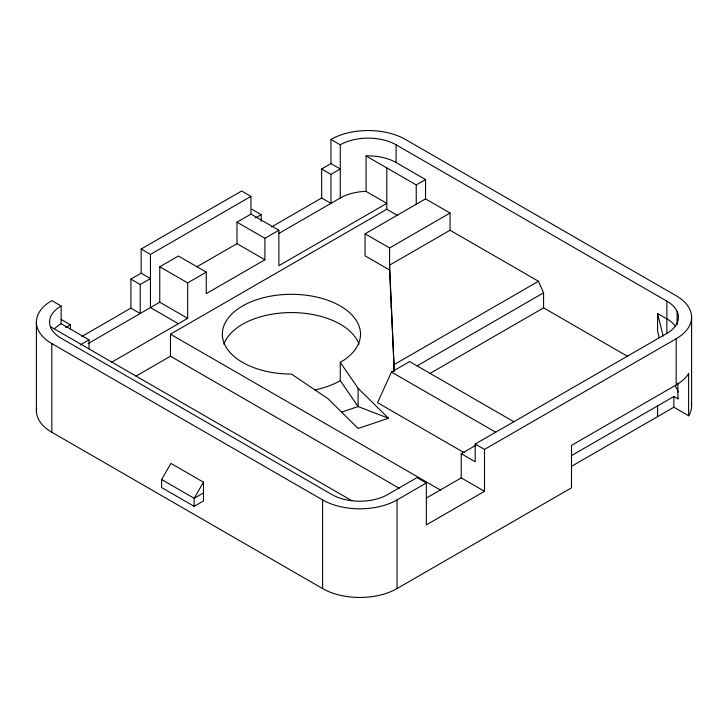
<?xml version="1.0" encoding="UTF-8"?>
<svg xmlns="http://www.w3.org/2000/svg" width="728" height="728" viewBox="0 0 728 728"><rect width="100%" height="100%" fill="white"/><g stroke="black" fill="none" stroke-linecap="round" stroke-linejoin="round"><path stroke-width="1.09" d="M450.068 230.239L450.068 213.04L389.589 247.966L389.589 269.988L394.194 369.396L389.589 265.156L450.068 230.239L538.474 281.263L543.589 292.82L543.589 307.862L429.784 373.573M391.255 308.017L391.255 305.869M450.068 213.04L425.534 198.881L425.534 179.534L396.105 162.544L396.105 144.817A39.476 22.796 0 0 0 340.276 144.817L330.967 139.439L330.967 163.618L321.658 168.987L321.658 197.998L271.535 226.945M416.234 204.249L416.234 184.912L425.534 179.534M571.48 466.357L673.855 407.243L688.624 415.779L688.624 373.337L687.596 375.093A52.634 30.394 0 0 1 676.185 384.948L571.498 445.39L571.498 487.833L397.033 588.561A52.634 30.394 0 0 1 322.595 588.561L51.815 432.232L51.815 343.589A52.634 30.394 0 0 1 51.815 300.609L61.125 305.978A39.476 22.796 0 0 0 49.895 325.07L50.905 327.991A39.476 22.796 0 0 0 61.125 338.211L331.895 494.54A39.476 22.796 0 0 0 349.595 500.445L354.663 501.028A39.476 22.796 0 0 0 387.724 494.54L417.044 477.623L426.344 482.992L426.344 524.897L484.502 491.318L461.243 477.896L461.252 453.717L475.894 445.263M666.875 333.324L666.875 301.146L396.105 144.817M677.095 324.661L677.095 311.366M571.48 455.61L673.855 396.505L677.868 398.817L677.868 382.974M194.112 506.324L194.185 498.307L203.485 482.191L170.925 463.39L161.616 479.506L161.616 487.56L194.112 506.324L203.485 500.991L203.485 482.191M393.748 371.262L394.194 364.564L538.474 281.263M677.868 398.817L678.105 398.134M513.841 421.73L409.646 361.57L391.491 372.054L377.541 402.675L464.045 452.616M688.624 415.779L689.807 413.768A52.634 30.394 0 0 0 691.345 402.921M81.763 336.5L130.913 308.126L130.913 279.115L141.141 273.209L141.141 249.031L241.641 191.018L250.942 196.387L250.942 214.114L278.86 230.23L278.86 265.693L386.796 203.376L366.066 191.4L363.035 191.519A39.476 22.796 0 0 0 340.276 197.998L278.87 233.451M141.141 249.031L150.45 254.409L250.942 196.387M88.115 343.58L159.76 302.22L159.76 266.767L178.369 256.019L206.279 272.136L206.279 293.621L264.901 259.778L264.901 238.293L236.982 222.177L236.982 243.662L196.933 266.794M236.982 222.177L250.942 214.114M65.775 327.473L70.425 324.779L70.425 329.247M130.913 279.115L140.213 284.493L150.45 278.578L141.141 273.209M255.601 217.872L261.179 214.651L261.179 221.348M321.658 168.987L330.967 174.365L340.276 168.987L330.967 163.618M80.317 344.863L89.034 339.821L89.034 348.685M159.76 266.767L187.669 282.883L206.279 272.136M264.901 238.293L278.86 230.23M111.612 362.244L187.669 318.336L187.669 282.883M399.226 488.288L170.452 356.21L170.452 334.188L386.796 209.282L397.588 215.515M389.589 269.988L365.056 255.828L365.056 233.797L425.534 198.881M135.981 376.112L170.452 356.21M417.026 365.893L543.589 292.82M203.485 492.929L194.185 498.307L161.616 479.506M461.252 453.717L475.202 461.779L475.193 444.044L666.875 333.379A39.476 22.796 0 0 0 666.875 301.146M51.815 343.589L322.595 499.918A52.634 30.394 0 0 0 397.033 499.918L426.344 482.992M475.193 444.044L484.502 449.422L676.185 338.748A52.634 30.394 0 0 0 676.185 295.768L405.405 139.439A52.634 30.394 0 0 0 330.967 139.439M426.353 498.043L461.243 477.896M341.405 412.194L358.121 406.552L388.452 418.245L358.149 428.474L327.818 398.525L291.428 374.074A69.087 39.885 0 0 1 224.688 323.86A69.087 39.885 0 0 1 325.962 299.645A69.087 39.885 0 0 1 340.276 362.389L340.276 380.644L358.121 406.552L358.121 388.297L340.276 362.389M366.066 191.4L366.066 155.947L368.186 155.865A39.476 22.796 0 0 1 396.105 162.544M659.168 337.674L657.575 331.231L657.575 313.504L666.875 318.873A39.476 22.786 0 0 1 675.457 326.262M366.066 155.947L416.234 184.912M543.589 307.862L627.736 356.447M321.658 197.998L330.967 203.376L330.967 174.365M365.056 233.797L389.589 247.966M251.879 209.282L261.179 214.651M236.982 243.662L264.901 259.778M391.491 372.054L495.695 432.214M159.76 302.22L187.669 318.336M178.369 323.705L150.45 307.589L150.45 254.409M130.913 308.126L140.213 313.504L140.213 284.493M170.452 334.188L440.486 490.071M61.125 319.41L70.425 324.779M61.125 305.978L61.125 323.705L89.034 339.821M50.45 326.681L351.879 500.709M358.121 388.297L388.452 418.245M657.575 313.504L663.153 336.063M394.194 364.564L394.321 371.189M691.6 317.262L691.6 405.906M676.185 338.748L676.185 384.948M673.855 396.505L673.855 407.243M657.575 405.906L657.575 416.653M484.502 449.422L484.502 491.318M397.033 499.918L397.033 588.561M386.796 167.913L386.796 209.282M340.276 144.817L340.276 197.998M322.595 499.918L322.595 588.561M36.4 322.094L36.4 410.738M54.846 328.428A39.476 22.796 0 0 1 61.125 323.705M51.815 432.232A52.634 30.394 0 0 1 36.655 407.762M340.276 380.644A69.087 39.885 0 0 1 314.687 389.999M223.851 344.153A69.087 39.885 0 0 1 291.428 312.567A69.087 39.885 0 0 1 358.995 344.144M675.438 386.441A39.476 22.796 0 0 1 678.105 392.183"/></g></svg>
